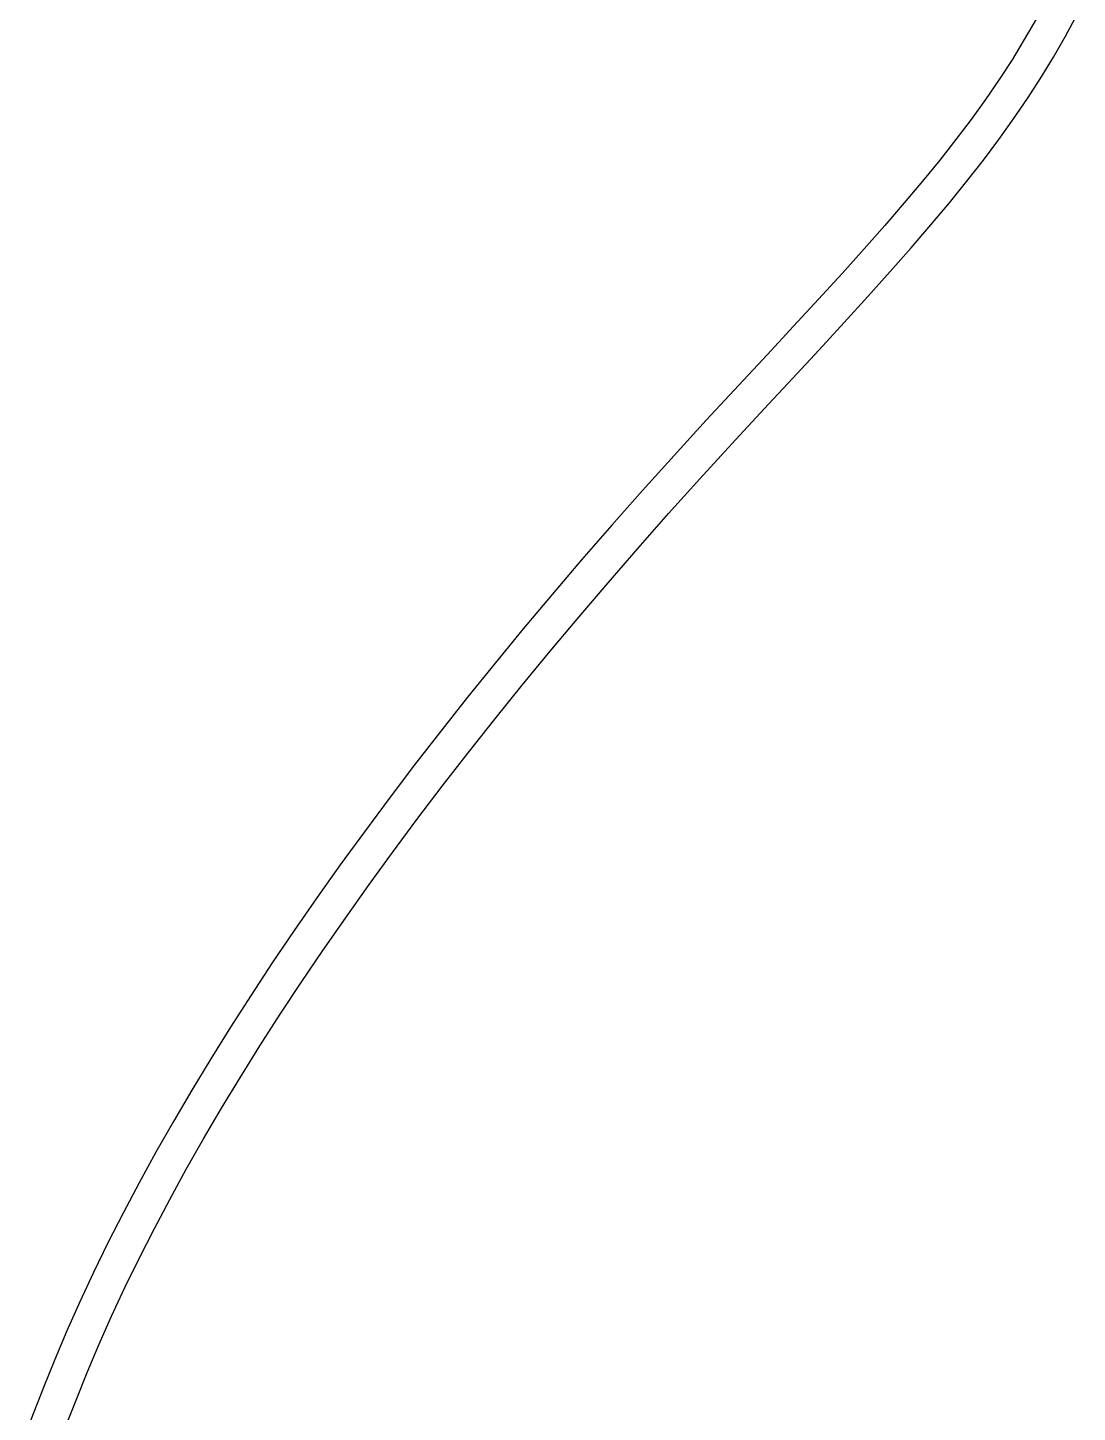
# Model space of a CAD drawing. Header units: metres. Extents: x 0 to 745, y 0 to 539.
# Drawn here: x 322.09 to 346.21, y 401.32 to 433.15 of the extents above; entities that cross this region are included whole.
import ezdxf

# ---------------------------------------------------------------- set-up
doc = ezdxf.new("R2010")
doc.units = ezdxf.units.M

msp = doc.modelspace()

# ---------------------------------------------------------------- linework, layer by layer
at = {"layer": '2', "color": 7}
for p, q in [((345.260715, 433.348646), (344.990418, 432.878761)), ((345.939622, 432.959826), (346.207811, 433.454785)), ((345.66109, 432.475778), (345.939622, 432.959826)), ((344.990418, 432.878761), (344.707958, 432.41659)), ((344.707958, 432.41659), (344.411465, 431.958887)), ((345.370408, 431.999504), (345.66109, 432.475778)), ((345.065772, 431.527865), (345.370408, 431.999504)), ((344.411465, 431.958887), (344.099071, 431.502403)), ((344.099071, 431.502403), (343.768906, 431.043891)), ((344.745375, 431.057723), (345.065772, 431.527865)), ((343.768906, 431.043891), (343.419101, 430.580102)), ((344.407412, 430.585941), (344.745375, 431.057723)), ((343.419101, 430.580102), (343.047787, 430.10779)), ((344.050077, 430.109379), (344.407412, 430.585941)), ((343.047787, 430.10779), (342.653095, 429.623705)), ((343.671565, 429.624899), (344.050077, 430.109379)), ((342.653095, 429.623705), (342.233155, 429.124601)), ((343.270071, 429.129364), (343.671565, 429.624899)), ((342.233155, 429.124601), (341.7861, 428.607229)), ((342.843788, 428.619635), (343.270071, 429.129364)), ((341.7861, 428.607229), (341.310059, 428.068342)), ((342.390911, 428.092573), (342.843788, 428.619635)), ((341.310059, 428.068342), (340.803164, 427.504692)), ((341.909635, 427.545041), (342.390911, 428.092573)), ((341.398153, 426.973901), (341.909635, 427.545041)), ((340.803164, 427.504692), (340.263545, 426.91303)), ((340.263545, 426.91303), (339.689333, 426.29011)), ((340.854661, 426.376013), (341.398153, 426.973901)), ((339.689333, 426.29011), (339.07866, 425.632683)), ((340.277352, 425.748241), (340.854661, 426.376013)), ((339.07866, 425.632683), (338.429656, 424.937502)), ((339.664422, 425.087445), (340.277352, 425.748241)), ((339.014064, 424.390488), (339.664422, 425.087445)), ((338.429656, 424.937502), (337.678712, 424.128093)), ((338.267494, 423.585734), (339.014064, 424.390488)), ((337.678712, 424.128093), (336.942105, 423.321198)), ((337.535317, 422.783523), (338.267494, 423.585734)), ((336.942105, 423.321198), (336.219977, 422.517011)), ((336.817676, 421.984072), (337.535317, 422.783523)), ((336.219977, 422.517011), (335.512472, 421.715727)), ((336.114712, 421.187596), (336.817676, 421.984072)), ((335.512472, 421.715727), (334.819732, 420.91754)), ((335.426569, 420.394312), (336.114712, 421.187596)), ((334.819732, 420.91754), (334.141899, 420.122643)), ((334.753388, 419.604437), (335.426569, 420.394312)), ((334.141899, 420.122643), (333.479117, 419.331231)), ((334.095312, 418.818187), (334.753388, 419.604437)), ((333.479117, 419.331231), (332.831526, 418.543497)), ((333.452484, 418.035778), (334.095312, 418.818187)), ((332.831526, 418.543497), (332.19927, 417.759637)), ((332.825045, 417.257427), (333.452484, 418.035778)), ((332.19927, 417.759637), (331.582492, 416.979844)), ((332.213139, 416.48335), (332.825045, 417.257427)), ((331.582492, 416.979844), (330.981333, 416.204313)), ((331.616907, 415.713764), (332.213139, 416.48335)), ((330.981333, 416.204313), (330.395937, 415.433237)), ((330.395937, 415.433237), (329.826446, 414.66681)), ((331.036491, 414.948884), (331.616907, 415.713764)), ((330.472035, 414.188928), (331.036491, 414.948884)), ((329.826446, 414.66681), (329.273002, 413.905227)), ((329.92368, 413.434112), (330.472035, 414.188928)), ((329.273002, 413.905227), (328.735747, 413.148682)), ((329.39157, 412.684652), (329.92368, 413.434112)), ((328.735747, 413.148682), (328.214826, 412.397368)), ((328.875845, 411.940764), (329.39157, 412.684652)), ((328.214826, 412.397368), (327.710379, 411.651481)), ((328.376649, 411.202666), (328.875845, 411.940764)), ((327.710379, 411.651481), (327.222549, 410.911214)), ((327.894124, 410.470572), (328.376649, 411.202666)), ((327.222549, 410.911214), (326.751479, 410.176761)), ((327.428412, 409.744701), (327.894124, 410.470572)), ((326.751479, 410.176761), (326.297312, 409.448317)), ((326.979656, 409.025267), (327.428412, 409.744701)), ((326.297312, 409.448317), (325.86019, 408.726075)), ((326.547998, 408.312488), (326.979656, 409.025267)), ((325.86019, 408.726075), (325.440254, 408.01023)), ((326.13358, 407.60658), (326.547998, 408.312488)), ((325.440254, 408.01023), (325.037649, 407.300975)), ((325.736545, 406.907759), (326.13358, 407.60658)), ((325.037649, 407.300975), (324.652517, 406.598506)), ((325.357035, 406.216242), (325.736545, 406.907759)), ((324.652517, 406.598506), (324.284999, 405.903015)), ((324.995193, 405.532245), (325.357035, 406.216242)), ((324.284999, 405.903015), (323.935238, 405.214698)), ((324.65116, 404.855985), (324.995193, 405.532245)), ((323.935238, 405.214698), (323.603377, 404.533748)), ((324.32508, 404.187677), (324.65116, 404.855985)), ((323.603377, 404.533748), (323.289559, 403.860359)), ((324.017094, 403.527539), (324.32508, 404.187677)), ((323.289559, 403.860359), (322.993926, 403.194726)), ((323.727345, 402.875786), (324.017094, 403.527539)), ((322.993926, 403.194726), (322.71662, 402.537042)), ((323.455976, 402.232636), (323.727345, 402.875786)), ((322.71662, 402.537042), (322.457784, 401.887502)), ((323.203128, 401.598304), (323.455976, 402.232636)), ((322.457784, 401.887502), (322.091872, 400.972559)), ((322.830462, 400.666197), (323.203128, 401.598304))]:
    msp.add_line(p, q, dxfattribs=at)

doc.saveas('drawing.dxf')
